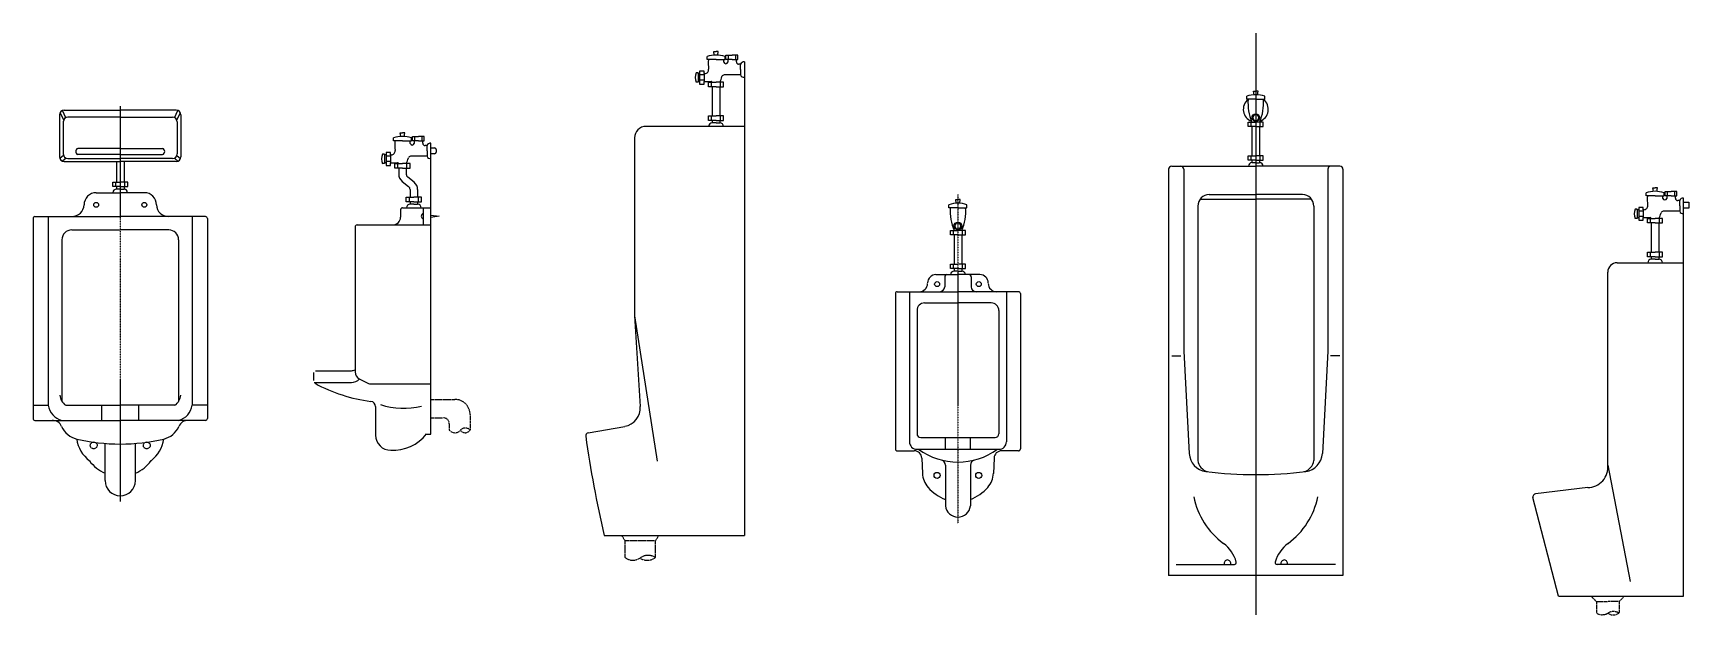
# Model space of a CAD drawing. Header units: inches. Extents: x -1249499 to 290957, y -589671 to 1013543.
# Drawn here: x -1181880 to -1177510, y 305749 to 307284 of the extents above; entities that cross this region are included whole.
import ezdxf

# ---------------------------------------------------------------- set-up
doc = ezdxf.new("R2010")
doc.units = ezdxf.units.IN
doc.header["$MEASUREMENT"] = 0
for name, pattern in [('CENTER', [2, 1.25, -0.25, 0.25, -0.25]), ('DASHDOT', [1, 0.5, -0.25, 0, -0.25]), ('HIDDEN', [2, 1, -1])]:
    doc.linetypes.add(name, pattern=pattern)
doc.layers.add('CENT', color=1, linetype='CENTER')
doc.layers.add('TOIL', color=9, linetype='Continuous')

msp = doc.modelspace()

# ---------------------------------------------------------------- linework, layer by layer
at = {"layer": 'CENT'}
msp.add_line((-1178653.1, 307284.4), (-1178653.1, 305749.5), dxfattribs=at)
at = {"layer": 'CENT', "linetype": 'DASHDOT'}
for p, q in [((-1181650.4, 307091.6), (-1181650.4, 306048.7)), ((-1179439.3, 306858.1), (-1179439.3, 305990.3))]:
    msp.add_line(p, q, dxfattribs=at)
at = {"layer": 'TOIL'}
for p, q in [((-1180101.5, 307214.8), (-1180101.5, 307222.7)), ((-1180077.7, 307214.8), (-1180101.5, 307214.8)), ((-1180083.6, 307236.1), (-1180077.7, 307236.1)), ((-1180082.4, 307226.4), (-1180083.6, 307236.1)), ((-1180071.8, 307236.1), (-1180077.7, 307236.1)), ((-1180077.7, 307214.8), (-1180053.9, 307214.8)), ((-1180073.1, 307226.4), (-1180071.8, 307236.1)), ((-1180053.9, 307214.8), (-1180053.9, 307222.7)), ((-1180051.6, 307226.3), (-1180035.6, 307226.3)), ((-1180051.6, 307214.5), (-1180051.6, 307226.3)), ((-1180035.6, 307214.5), (-1180051.6, 307214.5)), ((-1180046.8, 307214.5), (-1180046.8, 307208)), ((-1180045.1, 307214.5), (-1180045.1, 307226.3)), ((-1180020.1, 307226.3), (-1180035.6, 307226.3)), ((-1180035.6, 307214.5), (-1180020.1, 307214.5)), ((-1180025.7, 307214.5), (-1180025.7, 307226.3)), ((-1180024.1, 307208.3), (-1180024.1, 307214.5)), ((-1180020.1, 307214.5), (-1180020.1, 307226.3)), ((-1180012.8, 307202.3), (-1180018.1, 307202.3)), ((-1180012.8, 307188.2), (-1180012.8, 307202.3)), ((-1180002.7, 307208.3), (-1180002.7, 305958.2)), ((-1180125.3, 307179.7), (-1180130.3, 307179.7)), ((-1180125.3, 307154.6), (-1180130.3, 307154.6)), ((-1180125.3, 307177.8), (-1180125.3, 307179.7)), ((-1180121, 307177.8), (-1180125.3, 307177.8)), ((-1180125.3, 307177.8), (-1180125.3, 307156.5)), ((-1180125.3, 307156.5), (-1180125.3, 307154.6)), ((-1180121, 307156.5), (-1180125.3, 307156.5)), ((-1180121, 307184.2), (-1180121, 307150.1)), ((-1180109.2, 307184.2), (-1180121, 307184.2)), ((-1180109.2, 307174.2), (-1180121, 307174.2)), ((-1180109.2, 307160.3), (-1180121, 307160.3)), ((-1180109.4, 307150.1), (-1180109.2, 307157.1)), ((-1180109.2, 307178), (-1180109.2, 307184.2)), ((-1180107.3, 307178), (-1180109.2, 307178)), ((-1180109.2, 307178), (-1180109.2, 307157.1)), ((-1180109.2, 307157.1), (-1180091, 307157.1)), ((-1180097.6, 307154.7), (-1180077.7, 307154.7)), ((-1180097.6, 307143), (-1180097.6, 307154.7)), ((-1180089.6, 307143), (-1180089.6, 307154.7)), ((-1180057.8, 307154.7), (-1180077.7, 307154.7)), ((-1180065.8, 307143), (-1180065.8, 307154.7)), ((-1180057.8, 307143), (-1180057.8, 307154.7)), ((-1180019, 307174), (-1180056.6, 307174)), ((-1180012.8, 307174), (-1180019, 307174)), ((-1180012.8, 307188.2), (-1180012.8, 307174)), ((-1180121, 307150.1), (-1180109.4, 307150.1)), ((-1180077.7, 307143), (-1180097.6, 307143)), ((-1180087.7, 307143), (-1180087.7, 307065.9)), ((-1180077.7, 307143), (-1180057.8, 307143)), ((-1180067.7, 307143), (-1180067.7, 307065.9)), ((-1178676.9, 307109.8), (-1178676.9, 307117.6)), ((-1178657.7, 307121.4), (-1178659, 307131.1)), ((-1178659, 307131.1), (-1178653.1, 307131.1)), ((-1178647.1, 307131.1), (-1178653.1, 307131.1)), ((-1178648.4, 307121.4), (-1178647.1, 307131.1)), ((-1178629.3, 307109.8), (-1178629.3, 307117.6)), ((-1181810.4, 307068.8), (-1181810.4, 306957.8)), ((-1181798.4, 307080.8), (-1181650.4, 307080.8)), ((-1181502.4, 307080.8), (-1181650.4, 307080.8)), ((-1181490.4, 307068.8), (-1181490.4, 306957.8)), ((-1178653.1, 307109.8), (-1178676.9, 307109.8)), ((-1178653.1, 307109.8), (-1178629.3, 307109.8)), ((-1180002.7, 307038.2), (-1180262.7, 307038.2)), ((-1180097.6, 307054.1), (-1180097.6, 307065.9)), ((-1180097.6, 307065.9), (-1180077.7, 307065.9)), ((-1180077.7, 307054.1), (-1180097.6, 307054.1)), ((-1180089.6, 307054.1), (-1180089.6, 307065.9)), ((-1180087.7, 307054.1), (-1180087.7, 307047.6)), ((-1180077.7, 307047.6), (-1180087.7, 307047.6)), ((-1180057.8, 307065.9), (-1180077.7, 307065.9)), ((-1180077.7, 307054.1), (-1180057.8, 307054.1)), ((-1180077.7, 307047.6), (-1180067.7, 307047.6)), ((-1180067.7, 307054.1), (-1180067.7, 307047.6)), ((-1180065.8, 307054.1), (-1180065.8, 307065.9)), ((-1180057.8, 307054.1), (-1180057.8, 307065.9)), ((-1178672.9, 307037.9), (-1178672.9, 307049.7)), ((-1178672.9, 307049.7), (-1178653.1, 307049.7)), ((-1178653.1, 307037.9), (-1178672.9, 307037.9)), ((-1178664.9, 307037.9), (-1178664.9, 307049.7)), ((-1178663.1, 307037.9), (-1178663.1, 306960.8)), ((-1178633.2, 307049.7), (-1178653.1, 307049.7)), ((-1178653.1, 307037.9), (-1178633.2, 307037.9)), ((-1178643.1, 307037.9), (-1178643.1, 306960.8)), ((-1178641.2, 307037.9), (-1178641.2, 307049.7)), ((-1178633.2, 307037.9), (-1178633.2, 307049.7)), ((-1180929.2, 307000.1), (-1180929.2, 307008)), ((-1180905.4, 307000.1), (-1180929.2, 307000.1)), ((-1180910, 307011.7), (-1180911.3, 307021.4)), ((-1180911.3, 307021.4), (-1180905.4, 307021.4)), ((-1180899.5, 307021.4), (-1180905.4, 307021.4)), ((-1180905.4, 307000.1), (-1180881.6, 307000.1)), ((-1180900.7, 307011.7), (-1180899.5, 307021.4)), ((-1180881.6, 307000.1), (-1180881.6, 307008)), ((-1180879.3, 306999.8), (-1180879.3, 307011.6)), ((-1180879.3, 307011.6), (-1180863.2, 307011.6)), ((-1180863.2, 306999.8), (-1180879.3, 306999.8)), ((-1180874.4, 306999.8), (-1180874.4, 306993.3)), ((-1180872.7, 306999.8), (-1180872.7, 307011.6)), ((-1180847.8, 307011.6), (-1180863.2, 307011.6)), ((-1180863.2, 306999.8), (-1180847.8, 306999.8)), ((-1180853.4, 306999.8), (-1180853.4, 307011.6)), ((-1180851.8, 306993.6), (-1180851.8, 306999.8)), ((-1180847.8, 306999.8), (-1180847.8, 307011.6)), ((-1180840.5, 306987.6), (-1180845.8, 306987.6)), ((-1180840.5, 306973.4), (-1180840.5, 306987.6)), ((-1180830.4, 306226.4), (-1180830.4, 306993.6)), ((-1180830.4, 306981.3), (-1180820.6, 306981.3)), ((-1180292.7, 307008.2), (-1180292.7, 306538.2)), ((-1181798.4, 306945.8), (-1181650.4, 306945.8)), ((-1181660.4, 306945.8), (-1181660.4, 306891)), ((-1181502.4, 306945.8), (-1181650.4, 306945.8)), ((-1181640.4, 306945.8), (-1181640.4, 306891)), ((-1180952.9, 306965), (-1180958, 306965)), ((-1180952.9, 306939.9), (-1180958, 306939.9)), ((-1180952.9, 306963.1), (-1180952.9, 306965)), ((-1180952.9, 306963.1), (-1180952.9, 306941.8)), ((-1180948.7, 306963.1), (-1180952.9, 306963.1)), ((-1180948.7, 306941.8), (-1180952.9, 306941.8)), ((-1180952.9, 306941.8), (-1180952.9, 306939.9)), ((-1180936.9, 306969.5), (-1180948.7, 306969.5)), ((-1180948.7, 306969.5), (-1180948.7, 306935.4)), ((-1180936.9, 306959.5), (-1180948.7, 306959.5)), ((-1180936.9, 306945.6), (-1180948.7, 306945.6)), ((-1180937.1, 306935.4), (-1180936.9, 306942.4)), ((-1180936.9, 306963.3), (-1180936.9, 306969.5)), ((-1180936.9, 306963.3), (-1180936.9, 306942.4)), ((-1180935, 306963.3), (-1180936.9, 306963.3)), ((-1180936.9, 306942.4), (-1180918.6, 306942.4)), ((-1180925.3, 306928.3), (-1180925.3, 306940)), ((-1180925.3, 306940), (-1180905.4, 306940)), ((-1180917.3, 306928.3), (-1180917.3, 306940)), ((-1180885.5, 306940), (-1180905.4, 306940)), ((-1180893.5, 306928.3), (-1180893.5, 306940)), ((-1180885.5, 306928.3), (-1180885.5, 306940)), ((-1180846.7, 306959.3), (-1180884.3, 306959.3)), ((-1180840.5, 306959.3), (-1180846.7, 306959.3)), ((-1180840.5, 306973.4), (-1180840.5, 306959.3)), ((-1180820.6, 306966.2), (-1180830.4, 306966.2)), ((-1180816.6, 306977.3), (-1180816.6, 306970.2)), ((-1178672.9, 306949.1), (-1178672.9, 306960.8)), ((-1178672.9, 306960.8), (-1178653.1, 306960.8)), ((-1178653.1, 306949.1), (-1178672.9, 306949.1)), ((-1178664.9, 306949.1), (-1178664.9, 306960.8)), ((-1178663.1, 306949.1), (-1178663.1, 306942.5)), ((-1178653.1, 306942.5), (-1178663.1, 306942.5)), ((-1178633.2, 306960.8), (-1178653.1, 306960.8)), ((-1178653.1, 306949.1), (-1178633.2, 306949.1)), ((-1178653.1, 306942.5), (-1178643.1, 306942.5)), ((-1178643.1, 306949.1), (-1178643.1, 306942.5)), ((-1178641.2, 306949.1), (-1178641.2, 306960.8)), ((-1178633.2, 306949.1), (-1178633.2, 306960.8)), ((-1180948.7, 306935.4), (-1180937.1, 306935.4)), ((-1180905.4, 306928.3), (-1180925.3, 306928.3)), ((-1180915.4, 306928.3), (-1180915.4, 306912.4)), ((-1180906, 306892.8), (-1180889.2, 306879.4)), ((-1180905.4, 306928.3), (-1180885.5, 306928.3)), ((-1180895.4, 306928.3), (-1180895.4, 306912.2)), ((-1180874.8, 306891), (-1180891.6, 306904.4)), ((-1178883.1, 306925.1), (-1178883.1, 305853.1)), ((-1178875.1, 306933.1), (-1178653.1, 306933.1)), ((-1178843.1, 306925.1), (-1178843.1, 306445.3)), ((-1178431.1, 306933.1), (-1178653.1, 306933.1)), ((-1178463.1, 306925.1), (-1178463.1, 306445.3)), ((-1178423.1, 306925.1), (-1178423.1, 305853.1)), ((-1181713.9, 306863.3), (-1181650.4, 306863.3)), ((-1181670.2, 306891), (-1181650.4, 306891)), ((-1181670.2, 306879.3), (-1181670.2, 306891)), ((-1181650.4, 306879.3), (-1181670.2, 306879.3)), ((-1181662.2, 306879.3), (-1181662.2, 306891)), ((-1181660.4, 306879.3), (-1181660.4, 306872.7)), ((-1181650.4, 306872.7), (-1181660.4, 306872.7)), ((-1181630.5, 306891), (-1181650.4, 306891)), ((-1181650.4, 306879.3), (-1181630.5, 306879.3)), ((-1181650.4, 306872.7), (-1181640.4, 306872.7)), ((-1181586.9, 306863.3), (-1181650.4, 306863.3)), ((-1181640.4, 306879.3), (-1181640.4, 306872.7)), ((-1181638.5, 306879.3), (-1181638.5, 306891)), ((-1181630.5, 306879.3), (-1181630.5, 306891)), ((-1180895.3, 306839.4), (-1180895.3, 306851.2)), ((-1180895.3, 306851.2), (-1180875.4, 306851.2)), ((-1180887.3, 306839.4), (-1180887.3, 306851.2)), ((-1180885.4, 306871.6), (-1180885.4, 306851.2)), ((-1180855.5, 306851.2), (-1180875.4, 306851.2)), ((-1180865.4, 306871.4), (-1180865.4, 306851.2)), ((-1180863.5, 306839.4), (-1180863.5, 306851.2)), ((-1180855.5, 306839.4), (-1180855.5, 306851.2)), ((-1178776.1, 306858.1), (-1178653.1, 306858.1)), ((-1178530.1, 306858.1), (-1178653.1, 306858.1)), ((-1177622.8, 306855.1), (-1177622.8, 306863)), ((-1177599.1, 306855.1), (-1177622.8, 306855.1)), ((-1177603.7, 306866.7), (-1177605, 306876.4)), ((-1177605, 306876.4), (-1177599.1, 306876.4)), ((-1177593.1, 306876.4), (-1177599.1, 306876.4)), ((-1177599.1, 306855.1), (-1177575.3, 306855.1)), ((-1177594.4, 306866.7), (-1177593.1, 306876.4)), ((-1177575.3, 306855.1), (-1177575.3, 306863)), ((-1177572.9, 306854.8), (-1177572.9, 306866.6)), ((-1177572.9, 306866.6), (-1177556.9, 306866.6)), ((-1177556.9, 306854.8), (-1177572.9, 306854.8)), ((-1177568.1, 306854.8), (-1177568.1, 306848.3)), ((-1177566.4, 306854.8), (-1177566.4, 306866.6)), ((-1177541.5, 306866.6), (-1177556.9, 306866.6)), ((-1177556.9, 306854.8), (-1177541.5, 306854.8)), ((-1177547.1, 306854.8), (-1177547.1, 306866.6)), ((-1177545.5, 306848.6), (-1177545.5, 306854.8)), ((-1177541.5, 306854.8), (-1177541.5, 306866.6)), ((-1180910.4, 306818.4), (-1180910.4, 306798.4)), ((-1180905.4, 306823.4), (-1180830.4, 306823.4)), ((-1180875.4, 306839.4), (-1180895.3, 306839.4)), ((-1180885.4, 306839.4), (-1180885.4, 306832.9)), ((-1180875.4, 306832.9), (-1180885.4, 306832.9)), ((-1180875.4, 306839.4), (-1180855.5, 306839.4)), ((-1180875.4, 306832.9), (-1180865.4, 306832.9)), ((-1180865.4, 306839.4), (-1180865.4, 306832.9)), ((-1180850.7, 306823.4), (-1180850.7, 306778.4)), ((-1179463.1, 306823.7), (-1179463.1, 306831.5)), ((-1179439.3, 306823.7), (-1179463.1, 306823.7)), ((-1179445.2, 306845), (-1179439.3, 306845)), ((-1179443.9, 306835.3), (-1179445.2, 306845)), ((-1179433.4, 306845), (-1179439.3, 306845)), ((-1179439.3, 306823.7), (-1179415.5, 306823.7)), ((-1179434.6, 306835.3), (-1179433.4, 306845)), ((-1179415.5, 306823.7), (-1179415.5, 306831.5)), ((-1178806.1, 306828.1), (-1178806.1, 306156.5)), ((-1178799.9, 306846.3), (-1178653.1, 306846.3)), ((-1178506.3, 306846.3), (-1178653.1, 306846.3)), ((-1178500.1, 306828.1), (-1178500.1, 306156.5)), ((-1177646.6, 306820), (-1177651.7, 306820)), ((-1177646.6, 306818.1), (-1177646.6, 306820)), ((-1177642.4, 306818.1), (-1177646.6, 306818.1)), ((-1177646.6, 306818.1), (-1177646.6, 306796.8)), ((-1177642.4, 306824.5), (-1177642.4, 306790.4)), ((-1177630.6, 306824.5), (-1177642.4, 306824.5)), ((-1177630.6, 306814.5), (-1177642.4, 306814.5)), ((-1177630.6, 306818.3), (-1177630.6, 306824.5)), ((-1177630.6, 306818.3), (-1177630.6, 306797.4)), ((-1177628.6, 306818.3), (-1177630.6, 306818.3)), ((-1177540.3, 306814.3), (-1177577.9, 306814.3)), ((-1177534.2, 306814.3), (-1177540.3, 306814.3)), ((-1177534.2, 306842.6), (-1177539.5, 306842.6)), ((-1177534.2, 306828.4), (-1177534.2, 306842.6)), ((-1177534.2, 306828.4), (-1177534.2, 306814.3)), ((-1177524.1, 306838.4), (-1177509.9, 306838.4)), ((-1177509.9, 306822.1), (-1177524.1, 306822.1)), ((-1177509.9, 306838.4), (-1177509.9, 306822.1)), ((-1181880.4, 306795.3), (-1181880.4, 306267.3)), ((-1181875.4, 306800.3), (-1181650.4, 306800.3)), ((-1181840.4, 306800.3), (-1181840.4, 306302.3)), ((-1181778.4, 306765), (-1181650.4, 306765)), ((-1181425.4, 306800.3), (-1181650.4, 306800.3)), ((-1181522.4, 306765), (-1181650.4, 306765)), ((-1181460.4, 306800.3), (-1181460.4, 306302.3)), ((-1181420.4, 306795.3), (-1181420.4, 306267.3)), ((-1181030.4, 306773.4), (-1181030.4, 306390.1)), ((-1181025.4, 306778.4), (-1180830.4, 306778.4)), ((-1180830.4, 306804.3), (-1180808.5, 306801.3)), ((-1180808.5, 306801.3), (-1180830.4, 306797.4)), ((-1179459.2, 306763.6), (-1179439.3, 306763.6)), ((-1179459.2, 306751.8), (-1179459.2, 306763.6)), ((-1179451.2, 306751.8), (-1179451.2, 306763.6)), ((-1179419.4, 306763.6), (-1179439.3, 306763.6)), ((-1179427.4, 306751.8), (-1179427.4, 306763.6)), ((-1179419.4, 306751.8), (-1179419.4, 306763.6)), ((-1177646.6, 306794.9), (-1177651.7, 306794.9)), ((-1177642.4, 306796.8), (-1177646.6, 306796.8)), ((-1177646.6, 306796.8), (-1177646.6, 306794.9)), ((-1177630.6, 306800.6), (-1177642.4, 306800.6)), ((-1177642.4, 306790.4), (-1177630.8, 306790.4)), ((-1177630.8, 306790.4), (-1177630.6, 306797.4)), ((-1177630.6, 306797.4), (-1177612.3, 306797.4)), ((-1177618.9, 306783.3), (-1177618.9, 306795)), ((-1177618.9, 306795), (-1177599.1, 306795)), ((-1177599.1, 306783.3), (-1177618.9, 306783.3)), ((-1177610.9, 306783.3), (-1177610.9, 306795)), ((-1177609.1, 306783.3), (-1177609.1, 306706.2)), ((-1177579.2, 306795), (-1177599.1, 306795)), ((-1177599.1, 306783.3), (-1177579.2, 306783.3)), ((-1177589.1, 306783.3), (-1177589.1, 306706.2)), ((-1177587.2, 306783.3), (-1177587.2, 306795)), ((-1177579.2, 306783.3), (-1177579.2, 306795)), ((-1181804.4, 306739), (-1181804.4, 306312.3)), ((-1181496.4, 306739), (-1181496.4, 306312.3)), ((-1179439.3, 306751.8), (-1179459.2, 306751.8)), ((-1179449.3, 306751.8), (-1179449.3, 306674.8)), ((-1179439.3, 306751.8), (-1179419.4, 306751.8)), ((-1179429.3, 306751.8), (-1179429.3, 306674.8)), ((-1179459.2, 306674.8), (-1179439.3, 306674.8)), ((-1179459.2, 306663), (-1179459.2, 306674.8)), ((-1179451.2, 306663), (-1179451.2, 306674.8)), ((-1179419.4, 306674.8), (-1179439.3, 306674.8)), ((-1179427.4, 306663), (-1179427.4, 306674.8)), ((-1179419.4, 306663), (-1179419.4, 306674.8)), ((-1177699.1, 306678.4), (-1177524.1, 306678.4)), ((-1177618.9, 306694.4), (-1177618.9, 306706.2)), ((-1177618.9, 306706.2), (-1177599.1, 306706.2)), ((-1177599.1, 306694.4), (-1177618.9, 306694.4)), ((-1177610.9, 306694.4), (-1177610.9, 306706.2)), ((-1177609.1, 306694.4), (-1177609.1, 306687.9)), ((-1177599.1, 306687.9), (-1177609.1, 306687.9)), ((-1177579.2, 306706.2), (-1177599.1, 306706.2)), ((-1177599.1, 306694.4), (-1177579.2, 306694.4)), ((-1177599.1, 306687.9), (-1177589.1, 306687.9)), ((-1177589.1, 306694.4), (-1177589.1, 306687.9)), ((-1177587.2, 306694.4), (-1177587.2, 306706.2)), ((-1177579.2, 306694.4), (-1177579.2, 306706.2)), ((-1179497.3, 306647), (-1179439.3, 306647)), ((-1179474.3, 306641), (-1179474.3, 306615)), ((-1179439.3, 306663), (-1179459.2, 306663)), ((-1179449.3, 306663), (-1179449.3, 306656.5)), ((-1179439.3, 306656.5), (-1179449.3, 306656.5)), ((-1179439.3, 306663), (-1179419.4, 306663)), ((-1179439.3, 306656.5), (-1179429.3, 306656.5)), ((-1179381.3, 306647), (-1179439.3, 306647)), ((-1179429.3, 306663), (-1179429.3, 306656.5)), ((-1179404.3, 306641), (-1179404.3, 306615)), ((-1179604.3, 306597), (-1179604.3, 306187)), ((-1179599.3, 306602), (-1179439.3, 306602)), ((-1179567.3, 306602), (-1179567.3, 306206)), ((-1179279.3, 306602), (-1179439.3, 306602)), ((-1179311.3, 306602), (-1179311.3, 306206)), ((-1179274.3, 306597), (-1179274.3, 306187)), ((-1179547.3, 306552.2), (-1179547.3, 306227)), ((-1179527.3, 306572.2), (-1179439.3, 306572.2)), ((-1179351.3, 306572.2), (-1179439.3, 306572.2)), ((-1179331.3, 306552.2), (-1179331.3, 306227)), ((-1180292.7, 306538.2), (-1180233.2, 306154.7)), ((-1180292.7, 306538.2), (-1180277.6, 306299)), ((-1178875.1, 306433.1), (-1178850.6, 306433.1)), ((-1178843.1, 306445.3), (-1178828.8, 306174.6)), ((-1178463.1, 306445.3), (-1178477.4, 306174.6)), ((-1178431.1, 306433.1), (-1178455.5, 306433.1)), ((-1181140.4, 306388.4), (-1181140.4, 306367.2)), ((-1181135.4, 306393.4), (-1181040.2, 306393.4)), ((-1181019.6, 306372.3), (-1180997.3, 306360.7)), ((-1181138.8, 306362.4), (-1181040.2, 306362.4)), ((-1180988, 306358.4), (-1180830.4, 306358.4)), ((-1181880.4, 306302.3), (-1181840.4, 306302.3)), ((-1181794.3, 306302.3), (-1181650.4, 306302.3)), ((-1181699.4, 306262.3), (-1181699.4, 306302.3)), ((-1181506.4, 306302.3), (-1181650.4, 306302.3)), ((-1181601.4, 306262.3), (-1181601.4, 306302.3)), ((-1181420.4, 306302.3), (-1181460.4, 306302.3)), ((-1180976.4, 306298.7), (-1180976.4, 306223.4)), ((-1181875.4, 306262.3), (-1181650.4, 306262.3)), ((-1181425.4, 306262.3), (-1181650.4, 306262.3)), ((-1180415.1, 306229.5), (-1180318.7, 306246.6)), ((-1181690.4, 306103.3), (-1181690.4, 306201.6)), ((-1181610.4, 306103.3), (-1181610.4, 306201.6)), ((-1180841.8, 306226.4), (-1180830.4, 306226.4)), ((-1179537.3, 306217), (-1179341.3, 306217)), ((-1179472.2, 306186), (-1179472.2, 306217)), ((-1179406.4, 306186), (-1179406.4, 306217)), ((-1179599.3, 306182), (-1179554.5, 306182)), ((-1179547.3, 306186), (-1179331.3, 306186)), ((-1179534.5, 306162.8), (-1179532.9, 306122.6)), ((-1179344, 306162.8), (-1179345.6, 306122.6)), ((-1179279.3, 306182), (-1179324.1, 306182)), ((-1179472.3, 306144), (-1179472.3, 306040)), ((-1179406.3, 306144), (-1179406.3, 306040)), ((-1179472.3, 306040), (-1179472.3, 306036.7)), ((-1179406.3, 306040), (-1179406.3, 306036.7)), ((-1180372.7, 305958.2), (-1180002.7, 305958.2)), ((-1178423.1, 305853.1), (-1178883.1, 305853.1)), ((-1178863.4, 305882.1), (-1178709.4, 305882.1)), ((-1178442.7, 305882.1), (-1178596.7, 305882.1)), ((-1177854.1, 305798.4), (-1177524.1, 305798.4))]:
    msp.add_line(p, q, dxfattribs=at)
at = {"layer": 'TOIL', "linetype": 'Continuous'}
for p, q in [((-1181799.5, 307055.3), (-1181809.2, 307073.8)), ((-1181793.8, 307061.2), (-1181802.7, 307080)), ((-1181506.9, 307061.2), (-1181498.1, 307080)), ((-1181501.2, 307055.3), (-1181491.5, 307073.8)), ((-1181800.6, 307050.4), (-1181800.6, 306965.6)), ((-1181650.4, 307062.4), (-1181788.6, 307062.4)), ((-1181650.4, 307062.4), (-1181512.1, 307062.4)), ((-1181500.1, 307050.4), (-1181500.1, 306965.6)), ((-1181650.4, 306979.7), (-1181762.2, 306979.7)), ((-1181650.4, 306979.7), (-1181538.5, 306979.7)), ((-1181799.8, 306961.2), (-1181809.4, 306953.2)), ((-1181793.3, 306954.5), (-1181802.8, 306946.6)), ((-1181788.6, 306953.6), (-1181650.4, 306953.6)), ((-1181650.4, 306964.2), (-1181762.2, 306964.2)), ((-1181650.4, 306964.2), (-1181538.5, 306964.2)), ((-1181512.1, 306953.6), (-1181650.4, 306953.6)), ((-1181507.5, 306954.5), (-1181498, 306946.6)), ((-1181500.9, 306961.2), (-1181491.3, 306953.2)), ((-1177524.1, 305798.4), (-1177524.1, 306848.6)), ((-1177724.1, 306144.4), (-1177724.1, 306653.4)), ((-1177724.1, 306144.4), (-1177664.8, 305837.4)), ((-1177776.9, 306084.9), (-1177914.7, 306068.4)), ((-1177854.1, 305798.4), (-1177921.5, 306058.4))]:
    msp.add_line(p, q, dxfattribs=at)
at = {"layer": 'TOIL', "linetype": 'HIDDEN'}
for p, q in [((-1180830.4, 306317.6), (-1180766.9, 306317.6)), ((-1180830.4, 306269.3), (-1180797.9, 306269.3)), ((-1180781.9, 306253.3), (-1180781.9, 306236.9)), ((-1180726.9, 306277.6), (-1180726.9, 306236.9)), ((-1180317.7, 305944.9), (-1180326.6, 305958.2)), ((-1180317.7, 305944.9), (-1180237.7, 305944.9)), ((-1180317.7, 305900.4), (-1180317.7, 305944.9)), ((-1180237.7, 305944.9), (-1180228.8, 305958.2)), ((-1180237.7, 305900.4), (-1180237.7, 305944.9)), ((-1177768.2, 305798.4), (-1177753.9, 305783.9)), ((-1177753.9, 305783.9), (-1177724.1, 305783.9)), ((-1177753.9, 305783.9), (-1177753.9, 305753.9)), ((-1177694.2, 305783.9), (-1177724.1, 305783.9)), ((-1177679.9, 305798.4), (-1177694.2, 305783.9)), ((-1177694.2, 305783.9), (-1177694.2, 305753.9))]:
    msp.add_line(p, q, dxfattribs=at)
at = {"layer": 'TOIL'}
for points in [[(-1178644.2, 307061.4), (-1178648.6, 307069.1), (-1178657.5, 307069.1), (-1178661.9, 307061.4), (-1178657.5, 307053.8), (-1178648.6, 307053.8)], [(-1179430.4, 306775.4), (-1179434.9, 306783), (-1179443.7, 306783), (-1179448.1, 306775.4), (-1179443.7, 306767.7), (-1179434.9, 306767.7)]]:
    msp.add_lwpolyline(points, close=True, dxfattribs=at)
for centre, radius in [((-1178653.1, 307061.4), 9.98), ((-1181713.9, 306831.3), 6.5), ((-1181586.9, 306831.3), 6.5), ((-1179439.3, 306775.4), 10.4), ((-1179494.3, 306622), 6.5), ((-1179384.3, 306622), 6.5), ((-1179494.3, 306117), 8), ((-1179384.3, 306117), 8)]:
    msp.add_circle(centre, radius, dxfattribs=at)
at = {"layer": 'TOIL', "linetype": 'HIDDEN'}
for centre in [(-1181720.4, 306196.3), (-1181580.4, 306196.3)]:
    msp.add_circle(centre, 9, dxfattribs=at)
at = {"layer": 'TOIL'}
for centre, radius, start, end in [((-1180077.7, 307152.4), 74.2, 71.2869, 108.7131), ((-1179972.1, 307204.8), 126.2, 175.4618, 187.0855), ((-1180183.3, 307204.8), 126.2, 1.3763, 4.5382), ((-1180052, 307209.1), 5.31, 193.6855, 347.9085), ((-1180018.1, 307208.3), 6, 180, 270), ((-1180004.5, 307199.8), 8.73, 78.4078, 163.2225), ((-1180100.4, 307167.2), 32.5, 157.2162, 202.7838), ((-1180107.3, 307188), 10, 270, 7.0855), ((-1180091, 307154.1), 3, 23.1162, 90), ((-1179972.1, 307204.8), 126.2, 203.1162, 203.3948), ((-1180183.3, 307204.8), 126.2, 336.6052, 343.8134), ((-1180056.3, 307168), 6, 90, 163.8134), ((-1180004.5, 307176.5), 8.73, 196.7775, 281.5922), ((-1178653.1, 307047.4), 74.2, 71.2869, 108.7131), ((-1181798.4, 307068.8), 12, 90, 180), ((-1181502.4, 307068.8), 12, 0, 90), ((-1178653.1, 307083.1), 33, 127.8734, 250.1026), ((-1178547.5, 307099.8), 126.2, 175.4618, 203.5198), ((-1178758.7, 307099.8), 126.2, 336.4802, 4.5382), ((-1178653.1, 307083.1), 33, 289.8974, 52.1266), ((-1180262.7, 307008.2), 30, 90, 180), ((-1180087.7, 307038.2), 9.45, 90, 180), ((-1180067.7, 307038.2), 9.45, 0, 90), ((-1180905.4, 306937.7), 74.2, 71.2869, 108.7131), ((-1180799.8, 306990.1), 126.2, 175.4618, 187.0855), ((-1181011, 306990.1), 126.2, 1.3763, 4.5382), ((-1180879.6, 306994.4), 5.31, 193.6855, 347.9085), ((-1180845.8, 306993.6), 6, 180, 270), ((-1180832.1, 306985.1), 8.73, 78.4078, 163.2225), ((-1180820.6, 306977.3), 4, 0, 90), ((-1181798.4, 306957.8), 12, 180, 270), ((-1181502.4, 306957.8), 12, 270, 0), ((-1180928.1, 306952.4), 32.5, 157.2162, 202.7838), ((-1180935, 306973.3), 10, 270, 7.0855), ((-1180918.6, 306939.4), 3, 23.1162, 90), ((-1180799.8, 306990.1), 126.2, 203.1162, 203.3948), ((-1181011, 306990.1), 126.2, 336.6052, 343.8134), ((-1180884, 306953.3), 6, 90, 163.8134), ((-1180832.1, 306961.8), 8.73, 196.7775, 281.5922), ((-1180820.6, 306970.2), 4, 270, 0), ((-1178663.1, 306933.1), 9.45, 90, 180), ((-1178643.1, 306933.1), 9.45, 0, 90), ((-1180890.4, 306912.4), 25, 180, 231.4488), ((-1180885.4, 306912.2), 10, 180, 231.4488), ((-1178875.1, 306925.1), 8, 90, 180), ((-1178851.1, 306925.1), 8, 0, 90), ((-1178455.1, 306925.1), 8, 90, 180), ((-1178431.1, 306925.1), 8, 0, 90), ((-1181713.9, 306831.3), 32, 90, 180), ((-1181660.4, 306863.3), 9.45, 90, 180), ((-1181640.4, 306863.3), 9.45, 0, 90), ((-1181586.9, 306831.3), 32, 0, 90), ((-1180895.4, 306871.6), 10, 0, 51.4488), ((-1180890.4, 306871.4), 25, 0, 51.4488), ((-1178776.1, 306828.1), 30, 90, 180), ((-1178530.1, 306828.1), 30, 0, 90), ((-1177599.1, 306792.7), 74.2, 71.2869, 108.7131), ((-1177493.5, 306845.1), 126.2, 175.4618, 187.0855), ((-1177704.6, 306845.1), 126.2, 1.3763, 4.5382), ((-1177573.3, 306849.4), 5.31, 193.6855, 347.9085), ((-1177539.5, 306848.6), 6, 180, 270), ((-1177525.8, 306840.1), 8.73, 78.4078, 163.2225), ((-1181777.9, 306832.3), 32, 270, 358.2101), ((-1181522.9, 306832.3), 32, 181.7899, 270), ((-1180905.4, 306818.4), 5, 90, 180), ((-1180885.4, 306823.4), 9.45, 90, 180), ((-1180865.4, 306823.4), 9.45, 0, 90), ((-1180848.1, 306801.1), 7.62, 110.079, 249.921), ((-1179439.3, 306761.3), 74.2, 71.2869, 108.7131), ((-1179333.7, 306813.7), 126.2, 175.4618, 203.5198), ((-1179544.9, 306813.7), 126.2, 336.4802, 4.5382), ((-1177621.7, 306807.4), 32.5, 157.2162, 202.7838), ((-1177628.6, 306828.3), 10, 270, 7.0855), ((-1177704.6, 306845.1), 126.2, 336.6052, 343.8134), ((-1177577.7, 306808.3), 6, 90, 163.8134), ((-1177525.8, 306816.8), 8.73, 196.7775, 281.5922), ((-1181875.4, 306795.3), 5, 90, 180), ((-1181778.4, 306739), 26, 90, 180), ((-1181522.4, 306739), 26, 0, 90), ((-1181425.4, 306795.3), 5, 0, 90), ((-1181025.4, 306773.4), 5, 90, 180), ((-1180930.4, 306798.4), 20, 270, 0), ((-1177612.3, 306794.4), 3, 23.1162, 90), ((-1177493.5, 306845.1), 126.2, 203.1162, 203.3948), ((-1177609.1, 306678.4), 9.45, 90, 180), ((-1177589.1, 306678.4), 9.45, 0, 90), ((-1179497.3, 306625), 22, 90, 180), ((-1179468.3, 306641), 6, 90, 180), ((-1179449.3, 306647), 9.45, 90, 180), ((-1179429.3, 306647), 9.45, 0, 90), ((-1179410.3, 306641), 6, 0, 90), ((-1179381.3, 306625), 22, 0, 90), ((-1179599.3, 306597), 5, 90, 180), ((-1179541.3, 306624), 22, 270, 0), ((-1179487.3, 306615), 13, 270, 0), ((-1179391.3, 306615), 13, 180, 270), ((-1179337.3, 306624), 22, 180, 270), ((-1179279.3, 306597), 5, 0, 90), ((-1179527.3, 306552.2), 20, 90, 180), ((-1179351.3, 306552.2), 20, 0, 90), ((-1181042.4, 306424.2), 30.9, 274.0365, 292.9125), ((-1181041.1, 306393.3), 30.9, 271.5898, 316.1346), ((-1181010.4, 306390.1), 20, 180, 242.5464), ((-1181776.1, 306330.8), 33.8, 183.6198, 237.4639), ((-1181524.6, 306330.8), 33.8, 302.5361, 356.3802), ((-1180937.6, 306723.4), 414, 241.3325, 262.9179), ((-1180988, 306378.4), 20, 242.5464, 270), ((-1181791.2, 306310.2), 49.8, 189.196, 254.4946), ((-1181509.5, 306310.2), 49.8, 285.5054, 350.804), ((-1180990.4, 306298.7), 14, 0, 82.9179), ((-1180901.5, 306504.8), 210.2, 252.9, 282.6919), ((-1180327.5, 306295.9), 50, 280.0806, 3.6201), ((-1181875.4, 306267.3), 5, 180, 270), ((-1181829, 306236.8), 25.5, 21.0942, 92.7513), ((-1181751.4, 306270.5), 59.1, 204.517, 256.3788), ((-1181549.3, 306270.5), 59.1, 283.6212, 335.483), ((-1181471.7, 306236.8), 25.5, 87.2487, 158.9058), ((-1181425.4, 306267.3), 5, 270, 0), ((-1181680.2, 306224.9), 86, 187.9458, 233.2267), ((-1181650.4, 306714), 514, 257.0743, 270), ((-1181650.4, 306714), 514, 270, 282.9257), ((-1181620.6, 306224.9), 86, 306.7733, 352.0542), ((-1180936.4, 306223.4), 40, 180, 270), ((-1180931, 306297.2), 113.9, 267.3038, 321.5913), ((-1180413.7, 306221.6), 8, 100.0806, 188.0158), ((-1177451, 306638.8), 3000, 188.0158, 193.1145), ((-1179547.3, 306206), 20, 180, 270), ((-1179537.3, 306227), 10, 180, 270), ((-1179341.3, 306227), 10, 270, 0), ((-1179331.3, 306206), 20, 270, 0), ((-1181650.4, 306214.3), 100, 215.6252, 246.4218), ((-1181650.4, 306214.3), 100, 293.5782, 324.3748), ((-1179599.3, 306187), 5, 180, 270), ((-1179554.5, 306162), 20, 2.2787, 90), ((-1179439.3, 306329.1), 176.9, 233.961, 306.039), ((-1179486.3, 306144), 14, 0, 75.7475), ((-1179392.3, 306144), 14, 104.2525, 180), ((-1179324.1, 306162), 20, 90, 177.7213), ((-1179279.3, 306187), 5, 270, 0), ((-1178778.8, 306177.3), 50, 183.0236, 262.7786), ((-1178772.2, 306160.2), 34.1, 186.2017, 256.336), ((-1178533.9, 306160.2), 34.1, 283.664, 353.7983), ((-1178527.3, 306177.3), 50, 277.2214, 356.9764), ((-1179473, 306125), 60, 182.2787, 221.377), ((-1179405.6, 306125), 60, 318.623, 357.7213), ((-1178648.7, 307204.2), 1085.1, 262.7786, 269.7704), ((-1178657.4, 307204.2), 1085.1, 270.2296, 277.2214), ((-1181650.4, 306103.3), 40, 180, 270), ((-1181650.4, 306103.3), 40, 270, 0), ((-1179432.7, 306160.4), 113.6, 221.377, 249.6281), ((-1179445.8, 306160.4), 113.6, 290.3719, 318.623), ((-1179439.4, 306040), 33, 185.7426, 270.2875), ((-1179439.1, 306040), 33, 269.7125, 354.2574), ((-1178617.2, 306101.4), 203.8, 191.5109, 233.502), ((-1178689, 306101.4), 203.8, 306.498, 348.4891), ((-1178793, 305863.8), 91.8, 15.58, 53.502), ((-1178513.1, 305863.8), 91.8, 126.498, 164.42), ((-1178726.6, 305884.2), 10.3, 98.7354, 192.0098), ((-1178729.5, 305884.2), 10.3, 347.9902, 81.2646), ((-1178709.4, 305887.1), 5, 270, 15.58), ((-1178596.7, 305887.1), 5, 164.42, 270), ((-1178576.6, 305884.2), 10.3, 98.7354, 192.0098), ((-1178579.5, 305884.2), 10.3, 347.9902, 81.2646)]:
    msp.add_arc(centre, radius, start, end, dxfattribs=at)
at = {"layer": 'TOIL', "linetype": 'Continuous'}
for centre, radius, start, end in [((-1181788.6, 307050.4), 12, 90, 180), ((-1181512.1, 307050.4), 12, 0, 90), ((-1181759.8, 306972), 8.13, 107.1687, 252.8313), ((-1181540.9, 306972), 8.13, 287.1687, 72.8313), ((-1181788.6, 306965.6), 12, 180, 270), ((-1181512.1, 306965.6), 12, 270, 0), ((-1177699.1, 306653.4), 25, 90, 180), ((-1177778, 306139.1), 54.2, 271.1477, 5.6761), ((-1177913.7, 306060.4), 8, 96.8226, 194.5345)]:
    msp.add_arc(centre, radius, start, end, dxfattribs=at)
at = {"layer": 'TOIL', "linetype": 'HIDDEN'}
for centre, radius, start, end in [((-1180766.9, 306277.6), 40, 0, 90), ((-1180797.9, 306253.3), 16, 0, 90), ((-1180767, 306248.9), 19.1, 218.7649, 318.4045), ((-1180739.5, 306224.5), 17.7, 44.8059, 138.4045), ((-1180740, 306245.4), 15.6, 215.965, 327.2454), ((-1180297.3, 305926.2), 32.9, 231.7864, 304.7823), ((-1180257.2, 305868.5), 37.4, 58.5078, 124.7823), ((-1180259, 305928.4), 35.2, 236.1366, 307.1536), ((-1177708.8, 305727.6), 30.1, 61.1089, 120.8633), ((-1177738.6, 305777.6), 28.1, 237.1476, 300.8633), ((-1177709.6, 305775.5), 26.5, 236.6035, 305.3688)]:
    msp.add_arc(centre, radius, start, end, dxfattribs=at)

doc.saveas('drawing.dxf')
